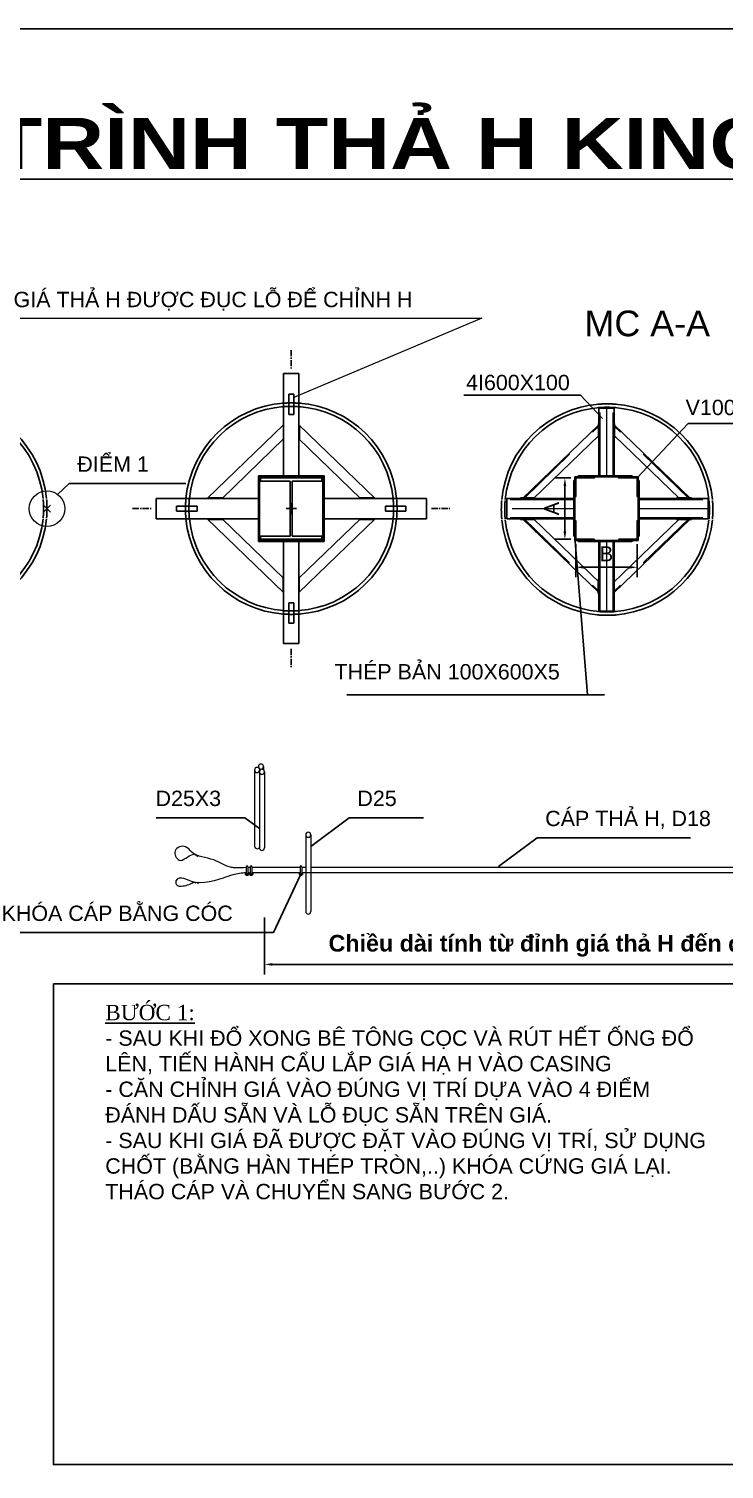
# Model space of a CAD drawing. Header units: millimetres. Extents: x -346728 to 1320345, y -537202 to -385966.
# Drawn here: x 1035235 to 1049144, y -434298 to -405471 of the extents above; entities that cross this region are included whole.
import ezdxf

# ---------------------------------------------------------------- set-up
doc = ezdxf.new("R2010")
doc.units = ezdxf.units.MM
doc.header["$LTSCALE"] = 100
doc.linetypes.add('CENTER', pattern=[2, 1.25, -0.25, 0.25, -0.25])
doc.linetypes.add('HIDDEN', pattern=[9.525, 6.35, -3.175])
for name, color, linetype in [('2', 2, 'Continuous'), ('8', 8, 'CENTER'), ('A-TEXT', 7, 'Continuous'), ('COT-THEP', 1, 'Continuous'), ('hiden', 8, 'HIDDEN'), ('ONGVACH', 5, 'Continuous')]:
    doc.layers.add(name, color=color, linetype=linetype)
doc.layers.add('CHU', color=8, linetype='Continuous', lineweight=25)
doc.layers.add('cua', color=44, linetype='Continuous', lineweight=13)
doc.styles.add('2', font='VHAVAN.TTF')
doc.styles.add('T1', font='VHARIAL.TTF')
doc.styles.add('tieu de', font='VHARIALB.TTF', dxfattribs={"width": 1.2})
doc.styles.add('VnArialH', font='VHARIAL.TTF')
doc.dimstyles.new('KT1', dxfattribs={"dimtxt": 250, "dimasz": 1000, "dimexe": 100, "dimexo": 100, "dimgap": 50, "dimtad": 1, "dimdec": 0, "dimzin": 2, "dimdsep": 46, "dimtxsty": 'Standard', "dimblk2": 'OBLIQUE', "dimcen": 0.09, "dimdle": 100, "dimclrt": 2, "dimadec": 0, "dimazin": 0, "dimtfac": 1, "dimtdec": 0, "dimtofl": 0, "dimtmove": 0, "dimatfit": 3, "dimfxl": 1, "dimtolj": 1, "dimtzin": 2, "dimarcsym": 0})

# ---------------------------------------------------------------- blocks, each defined once
blk = doc.blocks.new('jdhshsgs')
at = {"layer": 'hiden', "ltscale": 2}
for p, q in [((1292633, -389933), (1293833, -389933)), ((1292633, -389993), (1292633, -389933)), ((1292633, -389993), (1293213, -389993)), ((1293213, -389993), (1293213, -391073)), ((1293253, -389993), (1293833, -389993)), ((1293253, -389993), (1293253, -391073)), ((1293833, -389933), (1293833, -389993)), ((1293133, -390533), (1293333, -390533)), ((1293233, -390425), (1293233, -390641)), ((1293213, -391073), (1292633, -391073)), ((1292633, -391133), (1292633, -391073)), ((1293833, -391133), (1292633, -391133)), ((1293833, -391073), (1293253, -391073)), ((1293833, -391073), (1293833, -391133))]:
    blk.add_line(p, q, dxfattribs=at)
blk = doc.blocks.new('sgsgsg')
at = {"layer": 'cua'}
blk.add_hatch(color=256, dxfattribs=at).paths.add_polyline_path([(1285636, -390323), (1285348, -390323), (1285338, -390333), (1285626, -390333)])
at = {"layer": 'COT-THEP', "color": 10}
blk.add_line((1285636, -390323), (1285348, -390323), dxfattribs=at)
blk = doc.blocks.new('gsgs sg')
at = {"layer": 'cua'}
blk.add_hatch(color=256, dxfattribs=at).paths.add_polyline_path([(1286828, -388893), (1286818, -388903), (1286818, -389181), (1286828, -389171)])
blk.add_line((1286818, -388903), (1286818, -389181), dxfattribs=at)
blk = doc.blocks.new('bakjbfahfak')
at = {"layer": 'hiden'}
for radius, start, end in [(2067, 85.0087, 95.0123), (2000, 84.8406, 95.1811), (2067, 174.9877, 184.9913), (2000, 174.8189, 185.1594), (2000, 354.8406, 5.1811), (2067, 355.0087, 5.0123), (2000, 264.8189, 275.1594), (2067, 264.9877, 274.9913)]:
    blk.add_arc((1286978, -390533), radius, start, end, dxfattribs=at)
at = {"layer": 'ONGVACH', "color": 7}
for radius, start, end in [(2067, 94.1611, 174.448), (2000, 94.3012, 174.2608), (2067, 185.552, 265.8389), (2000, 185.7392, 265.6988), (2000, 274.3012, 354.2608), (2067, 274.1611, 354.448)]:
    blk.add_arc((1286978, -390533), radius, start, end, dxfattribs=at)
blk = doc.blocks.new('gsngskngksngsk')
at = {"layer": 'ONGVACH', "color": 7}
for radius, start, end in [(2067, 5.552, 85.8389), (2000, 5.7392, 85.6988)]:
    blk.add_arc((1286978, -390533), radius, start, end, dxfattribs=at)
at = {"layer": 'cua'}
blk.add_blockref('bakjbfahfak', (0, 0), dxfattribs=at)
blk = doc.blocks.new('*D296')
at = {"layer": 'A-TEXT', "color": 117, "lineweight": -2, "transparency": 16777216}
for p, q in [((1039948, -423259), (1039948, -424396)), ((1051953, -423259), (1051953, -424396))]:
    blk.add_line(p, q, dxfattribs=at)
at = {"layer": 'A-TEXT', "color": 21, "lineweight": -2, "transparency": 16777216}
blk.add_line((1040108, -424196), (1051793, -424196), dxfattribs=at)
at = {"layer": 'A-TEXT', "color": 21, "transparency": 16777216}
for points in [[(1040108, -424170), (1040108, -424223), (1039948, -424196)], [(1051793, -424170), (1051793, -424223), (1051953, -424196)]]:
    blk.add_solid(points, dxfattribs=at)
at = {"layer": 'DEFPOINTS', "color": 0, "transparency": 16777216}
for p in [(1039948, -423159), (1051953, -423159), (1051953, -424196)]:
    blk.add_point(p, dxfattribs=at)
at = {"layer": 'A-TEXT', "color": 2, "transparency": 16777216, "insert": (1045951, -423823), "char_height": 40, "attachment_point": 5, "style": '2'}
blk.add_mtext('\\A1;{\\f.VnArial|b1|i0|c0|p34;\\H8.333x;ChiÒu dµi tÝnh tõ ®Ønh gi¸ th¶ H ®Õn ®Ønh H}', dxfattribs=at)
blk = doc.blocks.new('jdhssdhhgsg')
at = {"layer": 'cua'}
for p, q in [((1275082, -387598), (1275223, -387457)), ((1275223, -387598), (1275082, -387457))]:
    blk.add_line(p, q, dxfattribs=at)
blk = doc.blocks.new('*D303')
at = {"layer": 'A-TEXT', "color": 117, "lineweight": -2, "transparency": 16777216}
for p, q in [((1046075, -414460), (1045758, -414460)), ((1046075, -415688), (1045758, -415688))]:
    blk.add_line(p, q, dxfattribs=at)
at = {"layer": 'A-TEXT', "color": 21, "lineweight": -2, "transparency": 16777216}
blk.add_line((1045958, -414620), (1045958, -415528), dxfattribs=at)
at = {"layer": 'A-TEXT', "color": 21, "transparency": 16777216}
for points in [[(1045931, -414620), (1045985, -414620), (1045958, -414460)], [(1045931, -415528), (1045985, -415528), (1045958, -415688)]]:
    blk.add_solid(points, dxfattribs=at)
at = {"layer": 'DEFPOINTS', "color": 0, "transparency": 16777216}
for p in [(1046175, -414460), (1045958, -415688), (1046175, -415688)]:
    blk.add_point(p, dxfattribs=at)
at = {"layer": 'A-TEXT', "color": 2, "transparency": 16777216, "insert": (1045688, -415074), "char_height": 300, "attachment_point": 5, "rotation": 90, "style": '2'}
blk.add_mtext('\\A1;a', dxfattribs=at)
blk = doc.blocks.new('*D304')
at = {"layer": 'A-TEXT', "color": 117, "lineweight": -2, "transparency": 16777216}
for p, q in [((1046175, -415788), (1046175, -416448)), ((1047404, -415788), (1047404, -416448))]:
    blk.add_line(p, q, dxfattribs=at)
at = {"layer": 'A-TEXT', "color": 21, "lineweight": -2, "transparency": 16777216}
blk.add_line((1046335, -416248), (1047244, -416248), dxfattribs=at)
at = {"layer": 'A-TEXT', "color": 21, "transparency": 16777216}
for points in [[(1046335, -416221), (1046335, -416275), (1046175, -416248)], [(1047244, -416221), (1047244, -416275), (1047404, -416248)]]:
    blk.add_solid(points, dxfattribs=at)
at = {"layer": 'DEFPOINTS', "color": 0, "transparency": 16777216}
for p in [(1046175, -415688), (1047404, -415688), (1047404, -416248)]:
    blk.add_point(p, dxfattribs=at)
at = {"layer": 'A-TEXT', "color": 2, "transparency": 16777216, "insert": (1046790, -415978), "char_height": 300, "attachment_point": 5, "style": '2'}
blk.add_mtext('\\A1;b', dxfattribs=at)
blk = doc.blocks.new('LVL-KHUNGTEN')
blk.add_lwpolyline([(61073, 41093), (119124, 41093), (119124, 62), (61073, 62)], close=True)
at = {"layer": 'DEFPOINTS'}
blk.add_line((61073, 41093), (119124, 41093), dxfattribs=at)

msp = doc.modelspace()

# ---------------------------------------------------------------- hatches: boundary and pattern name
at = {"layer": 'COT-THEP'}
for points in [[(1046154.8, -414507.1, 0.4142136), (1046134.4, -414527.5), (1046154.8, -414527.5)], [(1046239.1, -414419, 0.4142136), (1046218.6, -414439.4), (1046239.1, -414439.4)], [(1047292.9, -414419, -0.4142136), (1047313.4, -414439.4), (1047292.9, -414439.4)], [(1047424.2, -414507.1, -0.4142136), (1047444.7, -414527.5), (1047424.2, -414527.5)], [(1046154.8, -415632.4, -0.4142136), (1046134.4, -415611.9), (1046154.8, -415611.9)], [(1047424.2, -415632.4, 0.4142136), (1047444.7, -415611.9), (1047424.2, -415611.9)], [(1046239.1, -415729.2, -0.4142136), (1046218.6, -415708.8), (1046239.1, -415708.8)], [(1047292.9, -415729.2, 0.4142136), (1047313.4, -415708.8), (1047292.9, -415708.8)]]:
    msp.add_hatch(color=256, dxfattribs=at).paths.add_polyline_path(points)

# ---------------------------------------------------------------- linework, layer by layer
at = {"layer": '8', "color": 8}
for p, q in [((1040484.5, -411900.8, -881.1), (1040484.5, -412269.3, -881.1)), ((1037311.1, -415074.1, -881.1), (1037679.7, -415074.1, -881.1)), ((1043289.3, -415074.1, -881.1), (1043657.8, -415074.1, -881.1)), ((1040484.5, -417878.9, -881.1), (1040484.5, -418247.4, -881.1))]:
    msp.add_line(p, q, dxfattribs=at)
at = {"layer": 'A-TEXT', "color": 2, "elevation": -881.1}
msp.add_lwpolyline([(1035725.9, -424582.2), (1074863, -424582.2), (1074863, -434204.6), (1035725.9, -434204.6)], close=True, dxfattribs=at)
at = {"layer": 'COT-THEP', "color": 10}
for p, q in [((1040330.9, -414419, -881.1), (1040330.9, -412371.6, -881.1)), ((1040330.9, -412371.6, -881.1), (1040638, -412371.6, -881.1)), ((1040638, -414419, -881.1), (1040638, -412371.6, -881.1)), ((1040433.3, -413190.6, -881.1), (1040433.3, -412781.1, -881.1)), ((1040433.3, -412781.1, -881.1), (1040535.7, -412781.1, -881.1)), ((1040535.7, -413190.6, -881.1), (1040535.7, -412781.1, -881.1)), ((1046636, -414419, -881.1), (1046636, -413065.6, -881.1)), ((1046943.1, -414419, -881.1), (1046943.1, -413065.6, -881.1)), ((1040433.3, -413190.6, -881.1), (1040535.7, -413190.6, -881.1)), ((1038805.7, -414869.4, -881.1), (1040330.9, -413395.3, -881.1)), ((1042163.3, -414869.4, -881.1), (1040638, -413395.3, -881.1)), ((1045110.7, -414869.4, -881.1), (1046636, -413395.3, -881.1)), ((1045331.7, -414869.4, -881.1), (1046636, -413608.8, -881.1)), ((1048468.3, -414869.4, -881.1), (1046943.1, -413395.3, -881.1)), ((1048247.4, -414869.4, -881.1), (1046943.1, -413608.8, -881.1)), ((1039100.3, -414869.4, -881.1), (1040330.9, -413680, -881.1)), ((1041868.7, -414869.4, -881.1), (1040638, -413680, -881.1)), ((1046134.4, -415611.9, -881.1), (1046134.4, -414527.5, -881.1)), ((1046239.1, -414419, -881.1), (1047292.9, -414419, -881.1)), ((1047444.7, -414527.5, -881.1), (1047444.7, -415611.9, -881.1)), ((1039829.3, -414869.4, -881.1), (1037782, -414869.4, -881.1)), ((1037782, -414869.4, -881.1), (1037782, -415278.8, -881.1)), ((1038600.9, -415022.9, -881.1), (1038191.5, -415022.9, -881.1)), ((1038191.5, -415022.9, -881.1), (1038191.5, -415125.3, -881.1)), ((1038600.9, -415022.9, -881.1), (1038600.9, -415125.3, -881.1)), ((1041139.6, -414869.4, -881.1), (1043186.9, -414869.4, -881.1)), ((1042368, -415022.9, -881.1), (1042777.5, -415022.9, -881.1)), ((1042368, -415022.9, -881.1), (1042368, -415125.3, -881.1)), ((1042777.5, -415022.9, -881.1), (1042777.5, -415125.3, -881.1)), ((1043186.9, -414869.4, -881.1), (1043186.9, -415278.8, -881.1)), ((1046134.4, -414869.4, -881.1), (1044797.6, -414869.4, -881.1)), ((1047444.7, -414869.4, -881.1), (1048825.9, -414869.4, -881.1)), ((1039829.3, -415278.8, -881.1), (1037782, -415278.8, -881.1)), ((1038600.9, -415125.3, -881.1), (1038191.5, -415125.3, -881.1)), ((1038805.7, -415278.8, -881.1), (1040330.9, -416752.9, -881.1)), ((1039100.3, -415278.8, -881.1), (1040330.9, -416468.2, -881.1)), ((1042163.3, -415278.8, -881.1), (1040638, -416752.9, -881.1)), ((1041868.7, -415278.8, -881.1), (1040638, -416468.2, -881.1)), ((1041139.6, -415278.8, -881.1), (1043186.9, -415278.8, -881.1)), ((1042368, -415125.3, -881.1), (1042777.5, -415125.3, -881.1)), ((1046134.4, -415278.8, -881.1), (1044797.6, -415278.8, -881.1)), ((1045110.7, -415278.8, -881.1), (1046636, -416752.9, -881.1)), ((1045331.7, -415278.8, -881.1), (1046656.4, -416559.1, -881.1)), ((1048247.4, -415278.8, -881.1), (1046922.6, -416559.1, -881.1)), ((1048468.3, -415278.8, -881.1), (1046943.1, -416752.9, -881.1)), ((1047444.7, -415278.8, -881.1), (1048825.9, -415278.8, -881.1)), ((1040330.9, -415729.2, -881.1), (1040330.9, -417776.6, -881.1)), ((1040638, -415729.2, -881.1), (1040638, -417776.6, -881.1)), ((1047292.9, -415729.2, -881.1), (1046239.1, -415729.2, -881.1)), ((1046636, -415729.2, -881.1), (1046636, -417125.5, -881.1)), ((1046656.4, -415729.2, -881.1), (1046656.4, -417125.5, -881.1)), ((1046922.6, -415729.2, -881.1), (1046922.6, -417125.5, -881.1)), ((1046943.1, -415729.2, -881.1), (1046943.1, -417125.5, -881.1)), ((1040433.3, -416957.6, -881.1), (1040433.3, -417367.1, -881.1)), ((1040433.3, -416957.6, -881.1), (1040535.7, -416957.6, -881.1)), ((1040535.7, -416957.6, -881.1), (1040535.7, -417367.1, -881.1)), ((1040433.3, -417367.1, -881.1), (1040535.7, -417367.1, -881.1)), ((1040330.9, -417776.6, -881.1), (1040638, -417776.6, -881.1))]:
    msp.add_line(p, q, dxfattribs=at)
at = {"layer": 'COT-THEP'}
for p, q in [((1046636, -413065.6, -881.1), (1046943.1, -413065.6, -881.1)), ((1046134.4, -414527.5, -881.1), (1046154.8, -414527.5, -881.1)), ((1046154.8, -414439.4, -881.1), (1046563.8, -414439.4, -881.1)), ((1046154.8, -414857.9, -881.1), (1046154.8, -414439.4, -881.1)), ((1046175.3, -414459.9, -881.1), (1046543.3, -414459.9, -881.1)), ((1046175.3, -414827.9, -881.1), (1046175.3, -414459.9, -881.1)), ((1046239.1, -414419, -881.1), (1046239.1, -414439.4, -881.1)), ((1047424.2, -414439.4, -881.1), (1047015.3, -414439.4, -881.1)), ((1047403.7, -414459.9, -881.1), (1047035.7, -414459.9, -881.1)), ((1047292.9, -414419, -881.1), (1047292.9, -414439.4, -881.1)), ((1047403.7, -414827.9, -881.1), (1047403.7, -414459.9, -881.1)), ((1047424.2, -414857.9, -881.1), (1047424.2, -414439.4, -881.1)), ((1047444.7, -414527.5, -881.1), (1047424.2, -414527.5, -881.1)), ((1047444.7, -414527.5, -881.1), (1047424.2, -414527.5, -881.1)), ((1044797.6, -414869.4, -881.1), (1044797.6, -415278.8, -881.1)), ((1048825.9, -414869.4, -881.1), (1048825.9, -415278.8, -881.1)), ((1046154.8, -415290.2, -881.1), (1046154.8, -415708.8, -881.1)), ((1046175.3, -415320.3, -881.1), (1046175.3, -415688.3, -881.1)), ((1047403.7, -415320.3, -881.1), (1047403.7, -415688.3, -881.1)), ((1047424.2, -415290.2, -881.1), (1047424.2, -415708.8, -881.1)), ((1046134.4, -415611.9, -881.1), (1046154.8, -415611.9, -881.1)), ((1047444.7, -415611.9, -881.1), (1047424.2, -415611.9, -881.1)), ((1047444.7, -415611.9, -881.1), (1047424.2, -415611.9, -881.1)), ((1046154.8, -415708.8, -881.1), (1046563.8, -415708.8, -881.1)), ((1046175.3, -415688.3, -881.1), (1046543.3, -415688.3, -881.1)), ((1046239.1, -415729.2, -881.1), (1046239.1, -415708.8, -881.1)), ((1046239.1, -415729.2, -881.1), (1046239.1, -415708.8, -881.1)), ((1047424.2, -415708.8, -881.1), (1047015.3, -415708.8, -881.1)), ((1047403.7, -415688.3, -881.1), (1047035.7, -415688.3, -881.1)), ((1047292.9, -415729.2, -881.1), (1047292.9, -415708.8, -881.1)), ((1047292.9, -415729.2, -881.1), (1047292.9, -415708.8, -881.1)), ((1046636, -417125.5, -881.1), (1046943.1, -417125.5, -881.1))]:
    msp.add_line(p, q, dxfattribs=at)
at = {"layer": 'COT-THEP', "color": 10, "elevation": -881.1}
for points in [[(1039829.3, -414419), (1041139.6, -414419), (1041139.6, -415729.2), (1039829.3, -415729.2)], [(1039849.8, -414439.4), (1041119.1, -414439.4), (1041119.1, -415708.8), (1039849.8, -415708.8)]]:
    msp.add_lwpolyline(points, close=True, dxfattribs=at)
at = {"layer": 'COT-THEP'}
for centre, start, end in [((1046154.8, -414527.5, -881.1), 90, 180), ((1046239.1, -414439.4, -881.1), 90, 180), ((1047292.9, -414439.4, -881.1), 0, 90), ((1047424.2, -414527.5, -881.1), 0, 90), ((1046154.8, -415611.9, -881.1), 180, 270), ((1047424.2, -415611.9, -881.1), 270, 0), ((1046239.1, -415708.8, -881.1), 180, 270), ((1047292.9, -415708.8, -881.1), 270, 0)]:
    msp.add_arc(centre, 20.5, start, end, dxfattribs=at)
for points in [[(1046543.3, -414459.9), (1046556.5, -414451.6), (1046563.8, -414439.4)], [(1047035.7, -414459.9), (1047022.5, -414451.6), (1047015.3, -414439.4)], [(1046175.3, -414827.9), (1046167, -414841.1), (1046154.8, -414848.3)], [(1047403.7, -414827.9), (1047412, -414841.1), (1047424.2, -414848.3)], [(1046175.3, -415320.3), (1046167, -415307.1), (1046154.8, -415299.8)], [(1047403.7, -415320.3), (1047412, -415307.1), (1047424.2, -415299.8)], [(1046543.3, -415688.3), (1046556.5, -415696.6), (1046563.8, -415708.8)], [(1047035.7, -415688.3), (1047022.5, -415696.6), (1047015.3, -415708.8)]]:
    msp.add_spline(points, degree=3, dxfattribs=at)
at = {"layer": 'cua'}
for p, q in [((1034904.4, -411262.9, -881.1), (1044297.1, -411262.9, -881.1)), ((1044297.1, -411262.9, -881.1), (1040535.7, -412850, -881.1)), ((1046789.5, -413065.6, -881.1), (1046789.5, -414419, -881.1)), ((1044906, -415074.1, -881.1), (1046134.4, -415074.1, -881.1)), ((1047444.7, -415074.1, -881.1), (1048825.9, -415074.1, -881.1)), ((1046789.5, -415729.2, -881.1), (1046789.5, -417125.5, -881.1)), ((1039928.9, -420237.8, -881.1), (1039928.9, -420299.2, -881.1)), ((1039750.7, -420304.9, -881.1), (1039750.7, -421840.4, -881.1)), ((1039846.2, -420343.6, -881.1), (1039846.2, -421867.3, -881.1)), ((1039948.4, -420339.4, -881.1), (1039948.4, -421863.1, -881.1)), ((1040773.4, -421600.5, -881.1), (1040773.4, -423136, -881.1)), ((1040875.8, -421600.5, -881.1), (1040875.8, -423136, -881.1)), ((1039583, -422241.1, -881.1), (1039583, -422373.3, -881.1)), ((1039617.3, -422241.1, -881.1), (1039617.3, -422373.3, -881.1)), ((1039663.9, -422258.2, -881.1), (1039617.3, -422258.2, -881.1)), ((1039663.9, -422241.1, -881.1), (1039663.9, -422373.3, -881.1)), ((1039698.2, -422241.1, -881.1), (1039698.2, -422373.3, -881.1)), ((1039750.7, -422258.2, -881.1), (1039698.2, -422258.2, -881.1)), ((1040660.6, -422258.2, -881.1), (1039750.7, -422258.2, -881.1)), ((1040660.6, -422241.1, -881.1), (1040660.6, -422373.3, -881.1)), ((1040694.8, -422241.1, -881.1), (1040694.8, -422373.3, -881.1)), ((1040773.4, -422258.2, -881.1), (1040694.8, -422258.2, -881.1)), ((1051952.7, -422258.2, -881.1), (1040875.8, -422258.2, -881.1)), ((1039565.9, -422373.3, -881.1), (1039634.4, -422373.3, -881.1)), ((1039565.9, -422373.3, -881.1), (1039565.9, -422394.2, -881.1)), ((1039565.9, -422394.2, -881.1), (1039634.4, -422394.2, -881.1)), ((1039583, -422394.2, -881.1), (1039583, -422416, -881.1)), ((1039617.3, -422416, -881.1), (1039583, -422416, -881.1)), ((1039663.9, -422360.6, -881.1), (1039617.3, -422360.6, -881.1)), ((1039617.3, -422394.2, -881.1), (1039617.3, -422416, -881.1)), ((1039634.4, -422373.3, -881.1), (1039634.4, -422394.2, -881.1)), ((1039646.8, -422373.3, -881.1), (1039715.3, -422373.3, -881.1)), ((1039646.8, -422373.3, -881.1), (1039646.8, -422394.2, -881.1)), ((1039646.8, -422394.2, -881.1), (1039715.3, -422394.2, -881.1)), ((1039663.9, -422394.2, -881.1), (1039663.9, -422416, -881.1)), ((1039698.2, -422416, -881.1), (1039663.9, -422416, -881.1)), ((1040660.6, -422360.6, -881.1), (1039698.2, -422360.6, -881.1)), ((1039698.2, -422394.2, -881.1), (1039698.2, -422416, -881.1)), ((1039715.3, -422373.3, -881.1), (1039715.3, -422394.2, -881.1)), ((1040643.4, -422373.3, -881.1), (1040712, -422373.3, -881.1)), ((1040643.4, -422373.3, -881.1), (1040643.4, -422394.2, -881.1)), ((1040643.4, -422394.2, -881.1), (1040712, -422394.2, -881.1)), ((1040660.6, -422394.2, -881.1), (1040660.6, -422416, -881.1)), ((1040694.8, -422416, -881.1), (1040660.6, -422416, -881.1)), ((1052720.4, -422360.6, -881.1), (1040694.8, -422360.6, -881.1)), ((1040694.8, -422394.2, -881.1), (1040694.8, -422416, -881.1)), ((1040712, -422373.3, -881.1), (1040712, -422394.2, -881.1))]:
    msp.add_line(p, q, dxfattribs=at)
msp.add_circle((1035599.1, -415074.1, -881.1), 356.2, dxfattribs=at)
for centre, radius, start, end in [((1039801.9, -420304.9, -881.1), 51.2, 0, 180), ((1039877.7, -420237.8, -881.1), 51.2, 0, 180), ((1039877.7, -420237.8, -881.1), 51.2, 180, 0), ((1039897.2, -420339.4, -881.1), 51.2, 0, 180), ((1039801.9, -420304.9, -881.1), 51.2, 180, 0), ((1039897.2, -420339.4, -881.1), 51.2, 180, 0), ((1040824.6, -421600.5, -881.1), 51.2, 0, 180), ((1040824.6, -421600.5, -881.1), 51.2, 180, 0), ((1039801.9, -421828.6, -881.1), 51.2, 180, 330.04458), ((1039897.2, -421863.1, -881.1), 51.2, 175.36161, 180), ((1039897.2, -421863.1, -881.1), 51.2, 180, 0), ((1039600.1, -422241.1, -881.1), 17.1, 0, 180), ((1039681, -422241.1, -881.1), 17.1, 0, 180), ((1040677.7, -422241.1, -881.1), 17.1, 0, 180), ((1040824.6, -423136, -881.1), 51.2, 180, 0)]:
    msp.add_arc(centre, radius, start, end, dxfattribs=at)
for points in [[(1039583, -422258.2), (1039354.5, -422262.9), (1039266.5, -422251), (1038936.6, -422106.3), (1038489.3, -421943.8), (1038370.9, -421840.8), (1038160.8, -421920.9), (1038241, -422108), (1038506.2, -421993.1), (1038549.6, -421982.6), (1038556.5, -421981.7), (1038551, -421998), (1038567.4, -421990.3), (1038571, -422007.1), (1038590.1, -422000.3), (1038593.7, -422019.8), (1038642.2, -422018)], [(1039583, -422360.6), (1039447.9, -422376.6), (1039314.7, -422404.2), (1039120.5, -422467.4), (1038406.3, -422506.2), (1038338.7, -422473.8), (1038176.9, -422523.8), (1038182.8, -422588.4), (1038409.3, -422606.1), (1038528.4, -422551.2), (1038535.9, -422548.8), (1038539.3, -422554.9), (1038545.2, -422550.5), (1038553.1, -422560.8), (1038559.4, -422553.2), (1038572.2, -422566.4), (1038582.7, -422556.1), (1038627.5, -422583.1)]]:
    msp.add_spline(points, degree=3, dxfattribs=at)
at = {"layer": 'hiden', "ltscale": 2}
for p, q in [((1046656.4, -414419, -881.1), (1046656.4, -413065.6, -881.1)), ((1046922.6, -414419, -881.1), (1046922.6, -413065.6, -881.1)), ((1045140.2, -414869.4, -881.1), (1046636, -413423.8, -881.1)), ((1048438.8, -414869.4, -881.1), (1046943.1, -413423.8, -881.1)), ((1046134.4, -414889.8, -881.1), (1044797.6, -414889.8, -881.1)), ((1047444.7, -414889.8, -881.1), (1048825.9, -414889.8, -881.1)), ((1046134.4, -415258.4, -881.1), (1044797.6, -415258.4, -881.1)), ((1045140.2, -415278.8, -881.1), (1046636, -416724.4, -881.1)), ((1048438.8, -415278.8, -881.1), (1046943.1, -416724.4, -881.1)), ((1047444.7, -415258.4, -881.1), (1048825.9, -415258.4, -881.1))]:
    msp.add_line(p, q, dxfattribs=at)
at = {"layer": 'hiden', "ltscale": 2, "elevation": -881.1}
msp.add_lwpolyline([(1046154.8, -414439.4), (1047424.2, -414439.4), (1047424.2, -415708.8), (1046154.8, -415708.8)], close=True, dxfattribs=at)
at = {"layer": 'ONGVACH', "color": 7}
for p, q in [((1043934.3, -412800.4, -881.1), (1046271.2, -412800.4, -881.1)), ((1046271.2, -412800.4, -881.1), (1046713.1, -413269.7, -881.1)), ((1047403.7, -414459.9, -881.1), (1048427, -413371.5, -881.1)), ((1048427, -413371.5, -881.1), (1051410.5, -413371.5, -881.1)), ((1035811.8, -414788.4, -881.1), (1036044, -414571.9, -881.1)), ((1036044, -414571.9, -881.1), (1038377.9, -414571.9, -881.1)), ((1046411.1, -418798.2, -881.1), (1046134.4, -415399, -881.1)), ((1046747.2, -418798.2, -881.1), (1041598.4, -418798.2, -881.1)), ((1037781, -421260.4, -881.1), (1039554.7, -421260.4, -881.1)), ((1039846.2, -421477.8, -881.1), (1039554.7, -421260.4, -881.1)), ((1040875.8, -421834.6, -881.1), (1041646.1, -421260.4, -881.1)), ((1041646.1, -421260.4, -881.1), (1043131.9, -421260.4, -881.1)), ((1044632.5, -422236.9, -881.1), (1045402.8, -421662.7, -881.1)), ((1045402.8, -421662.7, -881.1), (1048467.4, -421662.7, -881.1)), ((1040660.6, -422416, -881.1), (1040126, -423560.6, -881.1)), ((1034695.7, -423560.6, -881.1), (1040126, -423560.6, -881.1))]:
    msp.add_line(p, q, dxfattribs=at)

# ---------------------------------------------------------------- block references
at = {"xscale": 1.216631744522601, "yscale": 1.216631744522601, "zscale": 1.216631744522601}
msp.add_blockref('LVL-KHUNGTEN', (940467.2, -455466, -881.1), dxfattribs=at)
at = {"layer": 'cua'}
for name, p, xscale, yscale, zscale in [('gsngskngksngsk', (-283943.5, -15301.8, -881.1), 1.023658927064389, 1.023658927064389, 1.023658927064389), ('gsngskngksngsk', (-276942, -15301.8, -881.1), 1.023658927064389, 1.023658927064389, 1.023658927064389), ('gsngskngksngsk', (-270624.1, -15320.8, -881.1), 1.023658927064389, 1.023658927064389, 1.023658927064389), ('gsgs sg', (-270637, -15265.9, -881.1), 1.023658927064389, 1.023658927064389, 1.023658927064389), ('gsgs sg', (2364216, -15265.9, -881.1), -1.023658927064389, 1.023658927413635, 1.023658927457973), ('gsgs sg', (-276942, -15301.8, -881.1), 1.023658927064389, 1.023658927064389, 1.023658927064389), ('gsgs sg', (2357911, -15301.8, -881.1), -1.023658927064389, 1.023658927413635, 1.023658927457973), ('jdhshsgs', (-283344.8, -15301.8, -881.1), 1.023658927064389, 1.023658927064389, 1.023658927064389), ('jdhssdhhgsg', (-269722, -18378.3, -881.1), 1.023658927064389, 1.023658927064389, 1.023658927064389), ('sgsgsg', (-276942, -15301.8, -881.1), 1.023658927064389, 1.023658927064389, 1.023658927064389), ('sgsgsg', (2357911, -15301.8, -881.1), -1.023658927064389, 1.023658927413635, 1.023658927457973), ('sgsgsg', (-270690.7, -15301.8, -881.1), 1.023658927064389, 1.023658927064389, 1.023658927064389), ('sgsgsg', (2364245.9, -15301.8, -881.1), -1.023658927064389, 1.023658927413635, 1.023658927457973)]:
    msp.add_blockref(name, p, dxfattribs=dict(at, xscale=xscale, yscale=yscale, zscale=zscale))
at = {"layer": 'cua', "rotation": 180}
for name, p, xscale, yscale, zscale in [('sgsgsg', (-276942, -814846.4, -881.1), -1.023658927064389, 1.023658927413635, 1.023658927457973), ('sgsgsg', (2357911, -814846.4, -881.1), 1.023658927064389, 1.023658927064389, 1.023658927064389), ('sgsgsg', (-270690.7, -814846.4, -881.1), -1.023658927064389, 1.023658927413635, 1.023658927457973), ('sgsgsg', (2364245.9, -814846.4, -881.1), 1.023658927064389, 1.023658927064389, 1.023658927064389), ('gsgs sg', (-276942, -814846.4, -881.1), -1.023658927064389, 1.023658927413635, 1.023658927457973), ('gsgs sg', (2357911, -814846.4, -881.1), 1.023658927064389, 1.023658927064389, 1.023658927064389), ('gsgs sg', (-270637, -814878, -881.1), -1.023658927064389, 1.023658927413635, 1.023658927457973), ('gsgs sg', (2364216, -814878, -881.1), 1.023658927064389, 1.023658927064389, 1.023658927064389)]:
    msp.add_blockref(name, p, dxfattribs=dict(at, xscale=xscale, yscale=yscale, zscale=zscale))

# ---------------------------------------------------------------- texts
at = {"layer": '2', "style": 'tieu de', "width": 1.2}
msp.add_text('%%Uquy tr×nh th¶ h KINGPOST biÖn ph¸p', height=1023.779, dxfattribs=at).set_placement((1030259.2, -408276.9, -881.1))
at = {"layer": 'A-TEXT', "color": 2, "style": 'VnArialH'}
for s, height, p in [('Gi¸ th¶ H ®\xadîc ®ôc lç ®Ó chØnh H', 307.098, (1034930.1, -411042.3, -881.1)), ('4I600x100', 307.1, (1043980.8, -412703.4, -881.1)), ('v100x100x10', 307.098, (1048372.9, -413202.4, -881.1)), ('§iÓm 1', 307.1, (1036205.3, -414337.6, -881.1)), ('thÐp b¶n 100x600x5', 307.098, (1041349.4, -418492.2, -881.1)), ('D25x3', 307.1, (1037769.7, -421026.2, -881.1)), ('D25', 307.1, (1041807.5, -421026.2, -881.1)), ('C¸p th¶ H, d18', 307.098, (1045564.2, -421428.4, -881.1)), ('Khãa c¸p b»ng cãc', 307.098, (1034689.9, -423326.3, -881.1))]:
    msp.add_text(s, height=height, dxfattribs=at).set_placement(p)
at = {"layer": 'A-TEXT', "color": 2, "insert": (1036764.2, -425005.1), "char_height": 307.0977, "width": 12187, "attachment_point": 1, "style": 'VnArialH'}
msp.add_mtext('{\\f.VnTimeH|b0|i0|c0|p34;\\Lb\xadíc 1:\\P}- Sau khi ®æ xong bª t«ng cäc vµ rót hÕt èng ®æ lªn, tiÕn hµnh cÈu l¾p gi¸ h¹ H vµo casing\\P- C¨n chØnh gi¸ vµo ®óng vÞ trÝ dùa vµo 4 ®iÓm ®¸nh dÊu s½n vµ lç ®ôc s½n trªn gi¸.\\P- Sau khi gi¸ ®· ®\xadîc ®Æt vµo ®óng vÞ trÝ, sö dông chèt (b»ng hµn thÐp trßn,..) khãa cøng gi¸ l¹i. Th¸o c¸p vµ chuyÓn sang b\xadíc 2.', dxfattribs=at)
at = {"layer": 'CHU', "style": 'T1'}
msp.add_text('MC A-A', height=513.6, dxfattribs=at).set_placement((1046350.2, -411624.1, -881.1))

# ---------------------------------------------------------------- dimensions: what is measured, and where the dimension line sits
at = {"layer": 'A-TEXT', "color": 2}
dim = msp.add_linear_dim(base=(1045958.1, -415688.3, -881.1), p1=(1046175.3, -414459.9, -881.1), p2=(1046175.3, -415688.3, -881.1), angle=90, text='a', dimstyle='KT1', override={"dimtxt": 300, "dimasz": 160, "dimexe": 200, "dimgap": 120, "dimtoh": 1, "dimtxsty": '2', "dimsah": 0, "dimclrd": 21, "dimclre": 117, "dimatfit": 2}, dxfattribs=at)
dim.commit()
dim.dimension.update_dxf_attribs({"geometry": '*D303', "text_midpoint": (1045688.1, -415074.1, -881.1)})
for base, p1, p2, text, override, picture, middle in [((1047403.7, -416247.9, -881.1), (1046175.3, -415688.3, -881.1), (1047403.7, -415688.3, -881.1), 'b', {"dimtxt": 300, "dimasz": 160, "dimexe": 200, "dimgap": 120, "dimtoh": 1, "dimtxsty": '2', "dimsah": 0, "dimclrd": 21, "dimclre": 117, "dimatfit": 2}, '*D304', (1046789.5, -415977.9, -881.1)), ((1051952.7, -424196.3, -881.1), (1039948.4, -423158.7, -881.1), (1051952.7, -423158.7, -881.1), '{\\f.VnArial|b1|i0|c0|p34;\\H8.333x;ChiÒu dµi tÝnh tõ ®Ønh gi¸ th¶ H ®Õn ®Ønh H}', {"dimtxt": 40, "dimasz": 160, "dimexe": 200, "dimgap": 120, "dimtoh": 1, "dimtxsty": '2', "dimsah": 0, "dimclrd": 21, "dimclre": 117, "dimatfit": 2}, '*D296', (1045950.5, -423822.9, -881.1))]:
    dim = msp.add_linear_dim(base=base, p1=p1, p2=p2, text=text, dimstyle='KT1', override=override, dxfattribs=at)
    dim.commit()
    dim.dimension.update_dxf_attribs({"geometry": picture, "text_midpoint": middle})

doc.saveas('drawing.dxf')
